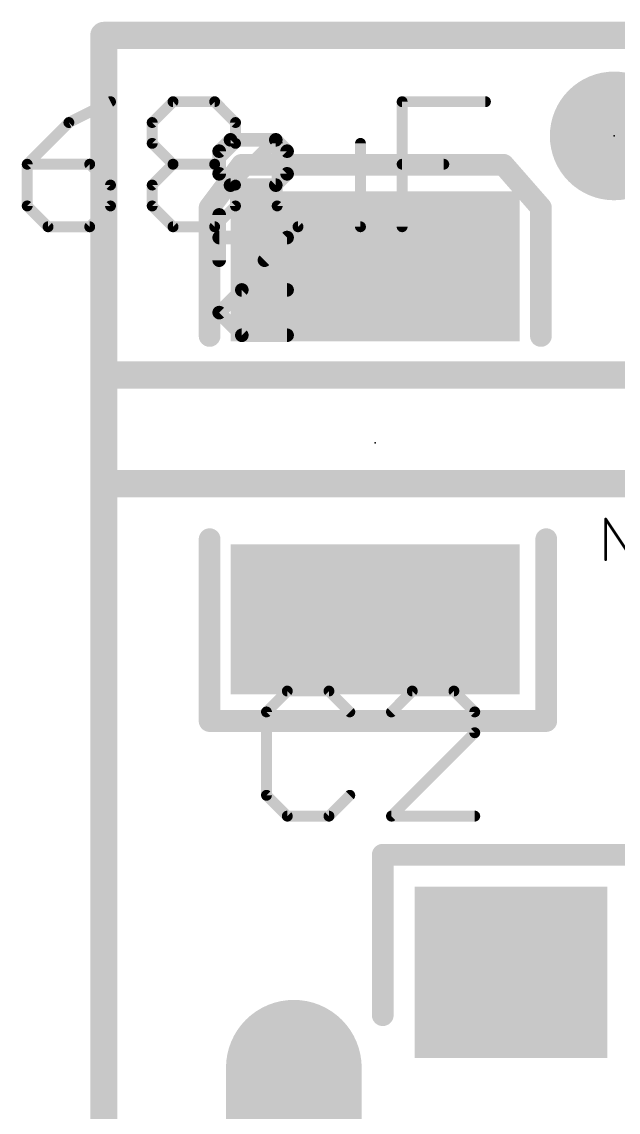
# Model space of a CAD drawing. Extents: x -119 to 41, y -19 to 17.
# Drawn here: x -0.77 to 4.81, y 6.44 to 16.64 of the extents above; entities that cross this region are included whole.
import ezdxf

# ---------------------------------------------------------------- set-up
doc = ezdxf.new("R2010")
doc.units = 0
for name, color, linetype in [('1', 12, 'CONTINUOUS'), ('16', 132, 'CONTINUOUS'), ('20', 53, 'CONTINUOUS'), ('21', 53, 'CONTINUOUS'), ('23', 53, 'CONTINUOUS'), ('25', 253, 'CONTINUOUS'), ('27', 253, 'CONTINUOUS'), ('29', 253, 'CONTINUOUS'), ('31', 253, 'CONTINUOUS')]:
    doc.layers.add(name, color=color, linetype=linetype)

# ---------------------------------------------------------------- blocks, each defined once
blk = doc.blocks.new('RECT')
blk.add_solid([(-0.5, -0.5), (0.5, -0.5), (-0.5, 0.5), (0.5, 0.5)])
blk = doc.blocks.new('PIE')
at = {"const_width": 0.5}
blk.add_lwpolyline([(0, -0.25, 1), (0, 0.25, 1), (0, -0.25)], format="xyb", dxfattribs=at)

msp = doc.modelspace()

# ---------------------------------------------------------------- linework, layer by layer
at = {"layer": '1'}
for points, const_width in [([(12.7, 16.51), (0, 16.51)], 0.254), ([(0, 16.51), (0, 13.335)], 0.254), ([(0, 13.335), (12.7, 13.335)], 0.254), ([(0, 12.319), (5.588, 12.319)], 0.254), ([(0, 0.254), (0, 12.319)], 0.254), ([(1.778, 2.032), (1.778, 6.858)], 1.27)]:
    msp.add_lwpolyline(points, dxfattribs=dict(at, const_width=const_width))
for points, const_width in [([(0, 16.5735, 1), (0, 16.4465)], 0.127), ([(0.0635, 16.51, 1), (-0.0635, 16.51)], 0.127), ([(0, 13.3985, 1), (0, 13.2715)], 0.127), ([(-0.0635, 13.335, 1), (0.0635, 13.335)], 0.127), ([(0, 12.3825, 1), (0, 12.2555)], 0.127), ([(0.0635, 12.319, 1), (-0.0635, 12.319)], 0.127), ([(2.0955, 6.858, 1), (1.4605, 6.858)], 0.635)]:
    msp.add_lwpolyline(points, format="xyb", dxfattribs=dict(at, const_width=const_width))
at = {"layer": '16'}
for points, const_width in [([(0, 0), (0, 16.51)], 0.254), ([(0, 16.51), (12.7, 16.51)], 0.254), ([(1.1854, 15.5335), (1.0795, 15.4276)], 0.127), ([(1.6091, 15.5335), (1.1854, 15.5335)], 0.127), ([(1.1854, 15.1099), (1.6091, 15.5335)], 0.127), ([(1.715, 15.4276), (1.6091, 15.5335)], 0.127), ([(1.0795, 15.4276), (1.0795, 15.2158)], 0.127), ([(1.715, 15.2158), (1.715, 15.4276)], 0.127), ([(1.0795, 15.2158), (1.1854, 15.1099)], 0.127), ([(1.6091, 15.1099), (1.715, 15.2158)], 0.127), ([(1.1854, 15.1099), (1.6091, 15.1099)], 0.127), ([(1.0795, 14.4082), (1.0795, 14.8319)], 0.127), ([(1.715, 14.6201), (1.0795, 14.6201)], 0.127), ([(1.5032, 14.4082), (1.715, 14.6201)], 0.127), ([(1.0795, 13.9184), (1.2913, 14.1303)], 0.127), ([(1.2913, 14.1303), (1.715, 14.1303)], 0.127), ([(1.2913, 13.7066), (1.0795, 13.9184)], 0.127), ([(1.715, 13.7066), (1.2913, 13.7066)], 0.127)]:
    msp.add_lwpolyline(points, dxfattribs=dict(at, const_width=const_width))
for points, const_width in [([(0.0635, 16.51, 1), (-0.0635, 16.51)], 0.127), ([(0, 16.5735, 1), (0, 16.4465)], 0.127), ([(1.1854, 15.5653, 1), (1.1854, 15.5018)], 0.0635), ([(1.2079, 15.5111, 1), (1.163, 15.556)], 0.0635), ([(1.6316, 15.556, 1), (1.5867, 15.5111)], 0.0635), ([(1.6316, 15.5111, 1), (1.5867, 15.556)], 0.0635), ([(1.6091, 15.5018, 1), (1.6091, 15.5653)], 0.0635), ([(1.057, 15.4501, 1), (1.102, 15.4052)], 0.0635), ([(1.1113, 15.4276, 1), (1.0478, 15.4276)], 0.0635), ([(1.7468, 15.4276, 1), (1.6833, 15.4276)], 0.0635), ([(1.6926, 15.4052, 1), (1.7375, 15.4501)], 0.0635), ([(1.102, 15.2382, 1), (1.057, 15.1933)], 0.0635), ([(1.0478, 15.2158, 1), (1.1113, 15.2158)], 0.0635), ([(1.6833, 15.2158, 1), (1.7468, 15.2158)], 0.0635), ([(1.7375, 15.1933, 1), (1.6926, 15.2382)], 0.0635), ([(1.1854, 15.1416, 1), (1.1854, 15.0781)], 0.0635), ([(1.163, 15.1323, 1), (1.2079, 15.0874)], 0.0635), ([(1.163, 15.0874, 1), (1.2079, 15.1323)], 0.0635), ([(1.5867, 15.1323, 1), (1.6316, 15.0874)], 0.0635), ([(1.6091, 15.0781, 1), (1.6091, 15.1416)], 0.0635), ([(1.1113, 14.8319, 1), (1.0478, 14.8319)], 0.0635), ([(1.0795, 14.6518, 1), (1.0795, 14.5883)], 0.0635), ([(1.7375, 14.5976, 1), (1.6926, 14.6425)], 0.0635), ([(1.715, 14.5883, 1), (1.715, 14.6518)], 0.0635), ([(1.0478, 14.4082, 1), (1.1113, 14.4082)], 0.0635), ([(1.4807, 14.4307, 1), (1.5256, 14.3858)], 0.0635), ([(1.2913, 14.162, 1), (1.2913, 14.0985)], 0.0635), ([(1.3138, 14.1078, 1), (1.2689, 14.1527)], 0.0635), ([(1.715, 14.0985, 1), (1.715, 14.162)], 0.0635), ([(1.102, 13.9409, 1), (1.057, 13.896)], 0.0635), ([(1.057, 13.9409, 1), (1.102, 13.896)], 0.0635), ([(1.2913, 13.7383, 1), (1.2913, 13.6748)], 0.0635), ([(1.715, 13.6748, 1), (1.715, 13.7383)], 0.0635), ([(1.2689, 13.6841, 1), (1.3138, 13.729)], 0.0635)]:
    msp.add_lwpolyline(points, format="xyb", dxfattribs=dict(at, const_width=const_width))
at = {"layer": '20', "const_width": 0.254}
for points in [[(12.7, 16.51), (0, 16.51)], [(0, 16.51), (0, 0)]]:
    msp.add_lwpolyline(points, dxfattribs=at)
at = {"layer": '20', "const_width": 0.127}
for points in [[(0, 16.5735, 1), (0, 16.4465)], [(0.0635, 16.51, 1), (-0.0635, 16.51)]]:
    msp.add_lwpolyline(points, format="xyb", dxfattribs=at)
at = {"layer": '21', "const_width": 0.2032}
for points in [[(1.29, 15.3), (0.99, 14.9)], [(3.74, 15.3), (1.29, 15.3)], [(4.09, 14.9), (3.74, 15.3)], [(0.99, 14.9), (0.99, 13.7)], [(4.09, 13.7), (4.09, 14.9)], [(0.99, 10.1), (0.99, 11.8)], [(4.14, 11.8), (4.14, 10.1)], [(4.14, 10.1), (0.99, 10.1)], [(2.61, 7.35), (2.61, 8.85)], [(2.61, 8.85), (5.01, 8.85)]]:
    msp.add_lwpolyline(points, dxfattribs=at)
at = {"layer": '21', "const_width": 0.1016}
for points in [[(1.29, 15.3508, 1), (1.29, 15.2492)], [(1.3306, 15.2695, 1), (1.2494, 15.3305)], [(3.7782, 15.3335, 1), (3.7018, 15.2665)], [(3.74, 15.2492, 1), (3.74, 15.3508)], [(1.0408, 14.9, 1), (0.9392, 14.9)], [(4.1408, 14.9, 1), (4.0392, 14.9)], [(0.9494, 14.9305, 1), (1.0306, 14.8695)], [(4.0518, 14.8665, 1), (4.1282, 14.9335)], [(0.9392, 13.7, 1), (1.0408, 13.7)], [(4.0392, 13.7, 1), (4.1408, 13.7)], [(1.0408, 11.8, 1), (0.9392, 11.8)], [(4.1908, 11.8, 1), (4.0892, 11.8)], [(0.99, 10.1508, 1), (0.99, 10.0492)], [(4.14, 10.0492, 1), (4.14, 10.1508)], [(0.9392, 10.1, 1), (1.0408, 10.1)], [(4.0892, 10.1, 1), (4.1908, 10.1)], [(2.6608, 8.85, 1), (2.5592, 8.85)], [(2.61, 8.9008, 1), (2.61, 8.7992)], [(2.5592, 7.35, 1), (2.6608, 7.35)]]:
    msp.add_lwpolyline(points, format="xyb", dxfattribs=at)
at = {"layer": '23'}
for p in [(4.7752, 15.5702), (2.54, 12.7)]:
    msp.add_point(p, dxfattribs=at)
at = {"layer": '25', "const_width": 0.1016}
for points in [[(1.7169, 10.3802), (1.522, 10.1853)], [(2.1067, 10.3802), (1.7169, 10.3802)], [(2.3016, 10.1853), (2.1067, 10.3802)], [(2.8863, 10.3802), (2.6914, 10.1853)], [(3.2761, 10.3802), (2.8863, 10.3802)], [(3.471, 10.1853), (3.2761, 10.3802)], [(1.522, 10.1853), (1.522, 9.4057)], [(3.471, 9.9904), (3.471, 10.1853)], [(2.6914, 9.2108), (3.471, 9.9904)], [(1.522, 9.4057), (1.7169, 9.2108)], [(2.1067, 9.2108), (2.3016, 9.4057)], [(1.7169, 9.2108), (2.1067, 9.2108)], [(3.471, 9.2108), (2.6914, 9.2108)]]:
    msp.add_lwpolyline(points, dxfattribs=at)
at = {"layer": '25', "const_width": 0.0508}
for points in [[(1.7169, 10.4056, 1), (1.7169, 10.3548)], [(1.7349, 10.3622, 1), (1.6989, 10.3982)], [(2.1247, 10.3982, 1), (2.0887, 10.3622)], [(2.1067, 10.3548, 1), (2.1067, 10.4056)], [(2.8863, 10.4056, 1), (2.8863, 10.3548)], [(2.9043, 10.3622, 1), (2.8683, 10.3982)], [(3.2941, 10.3982, 1), (3.2581, 10.3622)], [(3.2761, 10.3548, 1), (3.2761, 10.4056)], [(1.504, 10.2033, 1), (1.54, 10.1673)], [(1.5474, 10.1853, 1), (1.4966, 10.1853)], [(2.2836, 10.1673, 1), (2.3196, 10.2033)], [(2.6734, 10.2033, 1), (2.7094, 10.1673)], [(3.4964, 10.1853, 1), (3.4456, 10.1853)], [(3.453, 10.1673, 1), (3.489, 10.2033)], [(3.4456, 9.9904, 1), (3.4964, 9.9904)], [(3.489, 9.9724, 1), (3.453, 10.0084)], [(1.54, 9.4237, 1), (1.504, 9.3877)], [(1.4966, 9.4057, 1), (1.5474, 9.4057)], [(2.3196, 9.3877, 1), (2.2836, 9.4237)], [(1.7169, 9.2362, 1), (1.7169, 9.1854)], [(1.6989, 9.1928, 1), (1.7349, 9.2288)], [(2.0887, 9.2288, 1), (2.1247, 9.1928)], [(2.1067, 9.1854, 1), (2.1067, 9.2362)], [(2.6734, 9.2288, 1), (2.7094, 9.1928)], [(2.6914, 9.2362, 1), (2.6914, 9.1854)], [(3.471, 9.1854, 1), (3.471, 9.2362)]]:
    msp.add_lwpolyline(points, format="xyb", dxfattribs=at)
at = {"layer": '27'}
for points, const_width in [([(0.0628, 15.8902), (-0.327, 15.6953)], 0.1016), ([(0.4526, 15.6953), (0.6475, 15.8902)], 0.1016), ([(0.6475, 15.8902), (1.0373, 15.8902)], 0.1016), ([(1.0373, 15.8902), (1.2322, 15.6953)], 0.1016), ([(2.7914, 14.7208), (2.7914, 15.8902)], 0.1016), ([(2.7914, 15.8902), (3.571, 15.8902)], 0.1016), ([(-0.327, 15.6953), (-0.7168, 15.3055)], 0.1016), ([(0.4526, 15.5004), (0.4526, 15.6953)], 0.1016), ([(1.2322, 15.6953), (1.2322, 15.5004)], 0.1016), ([(0.6475, 15.3055), (0.4526, 15.5004)], 0.1016), ([(1.2322, 15.5004), (1.0373, 15.3055)], 0.1016), ([(1.622, 15.5004), (1.622, 14.9157)], 0.1016), ([(2.4016, 14.7208), (2.4016, 15.5004)], 0.1016), ([(-0.7168, 15.3055), (-0.7168, 14.9157)], 0.1016), ([(-0.1321, 15.3055), (-0.7168, 15.3055)], 0.1016), ([(0.0628, 15.1106), (-0.1321, 15.3055)], 0.1016), ([(0.4526, 15.1106), (0.6475, 15.3055)], 0.1016), ([(0.6475, 15.3055), (1.0373, 15.3055)], 0.1016), ([(1.0373, 15.3055), (1.2322, 15.1106)], 0.1016), ([(2.7914, 15.3055), (3.1812, 15.3055)], 0.1016), ([(0.0628, 14.9157), (0.0628, 15.1106)], 0.1016), ([(0.4526, 14.9157), (0.4526, 15.1106)], 0.1016), ([(1.2322, 15.1106), (1.2322, 14.9157)], 0.1016), ([(-0.7168, 14.9157), (-0.5219, 14.7208)], 0.1016), ([(-0.1321, 14.7208), (0.0628, 14.9157)], 0.1016), ([(0.6475, 14.7208), (0.4526, 14.9157)], 0.1016), ([(1.2322, 14.9157), (1.0373, 14.7208)], 0.1016), ([(1.622, 14.9157), (1.8169, 14.7208)], 0.1016), ([(-0.5219, 14.7208), (-0.1321, 14.7208)], 0.1016), ([(1.0373, 14.7208), (0.6475, 14.7208)], 0.1016), ([(1.8169, 14.7208), (2.4016, 14.7208)], 0.1016), ([(4.6957, 11.6078), (4.6957, 11.9891)], 0.0254), ([(4.6957, 11.9891), (4.95, 11.6078)], 0.0254)]:
    msp.add_lwpolyline(points, dxfattribs=dict(at, const_width=const_width))
for points, const_width in [([(0.0742, 15.8675, 1), (0.0514, 15.9129)], 0.0508), ([(0.6475, 15.9156, 1), (0.6475, 15.8648)], 0.0508), ([(0.6655, 15.8722, 1), (0.6295, 15.9082)], 0.0508), ([(1.0553, 15.9082, 1), (1.0193, 15.8722)], 0.0508), ([(1.0373, 15.8648, 1), (1.0373, 15.9156)], 0.0508), ([(2.8168, 15.8902, 1), (2.766, 15.8902)], 0.0508), ([(2.7914, 15.9156, 1), (2.7914, 15.8648)], 0.0508), ([(3.571, 15.8648, 1), (3.571, 15.9156)], 0.0508), ([(-0.3384, 15.718, 1), (-0.3156, 15.6726)], 0.0508), ([(-0.309, 15.6773, 1), (-0.345, 15.7133)], 0.0508), ([(0.4346, 15.7133, 1), (0.4706, 15.6773)], 0.0508), ([(0.478, 15.6953, 1), (0.4272, 15.6953)], 0.0508), ([(1.2576, 15.6953, 1), (1.2068, 15.6953)], 0.0508), ([(1.2142, 15.6773, 1), (1.2502, 15.7133)], 0.0508), ([(0.4706, 15.5184, 1), (0.4346, 15.4824)], 0.0508), ([(0.4272, 15.5004, 1), (0.478, 15.5004)], 0.0508), ([(1.2068, 15.5004, 1), (1.2576, 15.5004)], 0.0508), ([(1.2502, 15.4824, 1), (1.2142, 15.5184)], 0.0508), ([(1.6474, 15.5004, 1), (1.5966, 15.5004)], 0.0508), ([(2.427, 15.5004, 1), (2.3762, 15.5004)], 0.0508), ([(-0.7348, 15.3235, 1), (-0.6988, 15.2875)], 0.0508), ([(-0.6914, 15.3055, 1), (-0.7422, 15.3055)], 0.0508), ([(-0.7168, 15.3309, 1), (-0.7168, 15.2801)], 0.0508), ([(-0.1141, 15.3235, 1), (-0.1501, 15.2875)], 0.0508), ([(-0.1321, 15.2801, 1), (-0.1321, 15.3309)], 0.0508), ([(0.6475, 15.3309, 1), (0.6475, 15.2801)], 0.0508), ([(0.6655, 15.2875, 1), (0.6295, 15.3235)], 0.0508), ([(0.6295, 15.2875, 1), (0.6655, 15.3235)], 0.0508), ([(1.0553, 15.3235, 1), (1.0193, 15.2875)], 0.0508), ([(1.0193, 15.3235, 1), (1.0553, 15.2875)], 0.0508), ([(1.0373, 15.2801, 1), (1.0373, 15.3309)], 0.0508), ([(2.7914, 15.3309, 1), (2.7914, 15.2801)], 0.0508), ([(3.1812, 15.2801, 1), (3.1812, 15.3309)], 0.0508), ([(0.0882, 15.1106, 1), (0.0374, 15.1106)], 0.0508), ([(0.0448, 15.0926, 1), (0.0808, 15.1286)], 0.0508), ([(0.4346, 15.1286, 1), (0.4706, 15.0926)], 0.0508), ([(0.478, 15.1106, 1), (0.4272, 15.1106)], 0.0508), ([(1.2576, 15.1106, 1), (1.2068, 15.1106)], 0.0508), ([(1.2142, 15.0926, 1), (1.2502, 15.1286)], 0.0508), ([(-0.6988, 14.9337, 1), (-0.7348, 14.8977)], 0.0508), ([(-0.7422, 14.9157, 1), (-0.6914, 14.9157)], 0.0508), ([(0.0374, 14.9157, 1), (0.0882, 14.9157)], 0.0508), ([(0.0808, 14.8977, 1), (0.0448, 14.9337)], 0.0508), ([(0.4706, 14.9337, 1), (0.4346, 14.8977)], 0.0508), ([(0.4272, 14.9157, 1), (0.478, 14.9157)], 0.0508), ([(1.2068, 14.9157, 1), (1.2576, 14.9157)], 0.0508), ([(1.2502, 14.8977, 1), (1.2142, 14.9337)], 0.0508), ([(1.64, 14.9337, 1), (1.604, 14.8977)], 0.0508), ([(1.5966, 14.9157, 1), (1.6474, 14.9157)], 0.0508), ([(-0.5219, 14.7462, 1), (-0.5219, 14.6954)], 0.0508), ([(-0.5399, 14.7028, 1), (-0.5039, 14.7388)], 0.0508), ([(-0.1501, 14.7388, 1), (-0.1141, 14.7028)], 0.0508), ([(-0.1321, 14.6954, 1), (-0.1321, 14.7462)], 0.0508), ([(0.6475, 14.7462, 1), (0.6475, 14.6954)], 0.0508), ([(0.6295, 14.7028, 1), (0.6655, 14.7388)], 0.0508), ([(1.0193, 14.7388, 1), (1.0553, 14.7028)], 0.0508), ([(1.0373, 14.6954, 1), (1.0373, 14.7462)], 0.0508), ([(1.8169, 14.7462, 1), (1.8169, 14.6954)], 0.0508), ([(1.7989, 14.7028, 1), (1.8349, 14.7388)], 0.0508), ([(2.3762, 14.7208, 1), (2.427, 14.7208)], 0.0508), ([(2.4016, 14.6954, 1), (2.4016, 14.7462)], 0.0508), ([(2.766, 14.7208, 1), (2.8168, 14.7208)], 0.0508), ([(4.7021, 11.9891, 1), (4.6894, 11.9891)], 0.0127), ([(4.701, 11.9926, 1), (4.6905, 11.9856)], 0.0127), ([(4.6894, 11.6078, 1), (4.7021, 11.6078)], 0.0127)]:
    msp.add_lwpolyline(points, format="xyb", dxfattribs=dict(at, const_width=const_width))

# ---------------------------------------------------------------- block references
at = {"layer": '1'}
msp.add_blockref('PIE', (4.7752, 15.5702), dxfattribs=at)
at = {"layer": '1', "xscale": 2.5, "yscale": 1.2, "rotation": 180}
for p in [(2.54, 14.35), (2.54, 11.05)]:
    msp.add_blockref('RECT', p, dxfattribs=at)
at = {"layer": '1', "xscale": 1.6, "yscale": 1.4}
msp.add_blockref('RECT', (3.81, 7.75), dxfattribs=at)
at = {"layer": '29'}
for name, p, xscale, yscale in [('PIE', (4.7752, 15.5702), 1.2032, 1.2032), ('RECT', (3.81, 7.75), 1.8032, 1.6032)]:
    msp.add_blockref(name, p, dxfattribs=dict(at, xscale=xscale, yscale=yscale))
at = {"layer": '29', "xscale": 2.7032, "yscale": 1.4032, "rotation": 180}
for p in [(2.54, 14.35), (2.54, 11.05)]:
    msp.add_blockref('RECT', p, dxfattribs=at)
at = {"layer": '31', "xscale": 2.5, "yscale": 1.2, "rotation": 180}
for p in [(2.54, 14.35), (2.54, 11.05)]:
    msp.add_blockref('RECT', p, dxfattribs=at)
at = {"layer": '31', "xscale": 1.6, "yscale": 1.4}
msp.add_blockref('RECT', (3.81, 7.75), dxfattribs=at)

doc.saveas('drawing.dxf')
